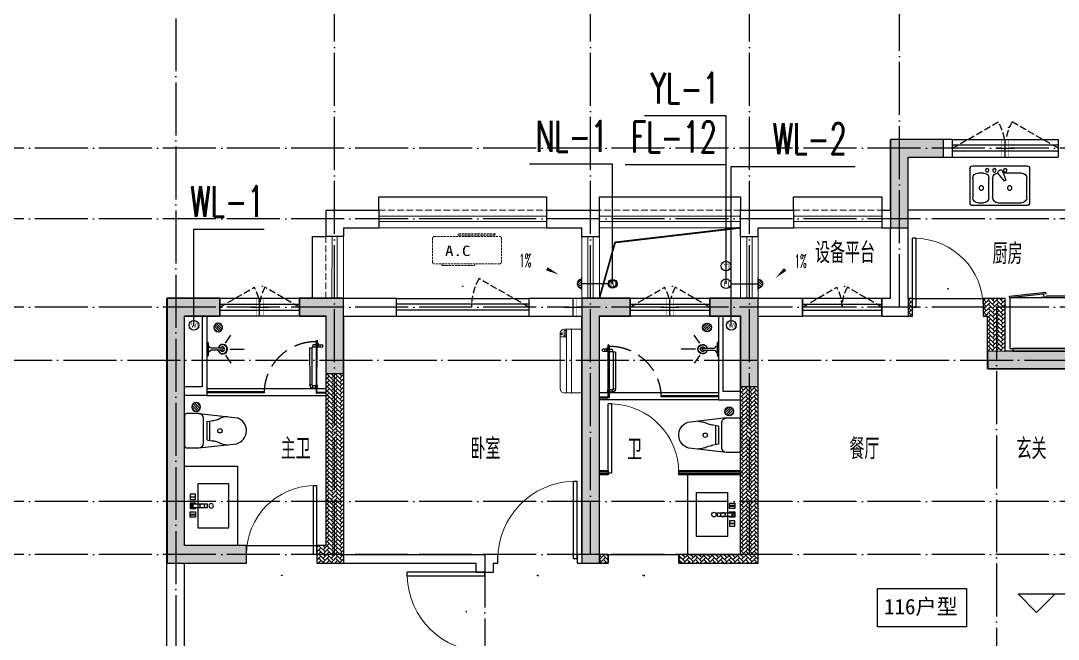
# Model space of a CAD drawing. Extents: x 27938 to 1507990, y 110129 to 923079.
# Drawn here: x 826160 to 837917, y 446371 to 453376 of the extents above; entities that cross this region are included whole.
import ezdxf

# ---------------------------------------------------------------- set-up
doc = ezdxf.new("R2010")
doc.units = 0
doc.header["$LTSCALE"] = 1000
doc.header["$MEASUREMENT"] = 0
doc.linetypes.add('DASH', pattern=[0.35, 0.25, -0.1])
doc.linetypes.add('DOTE', pattern=[2.42, 2, -0.2, 0.02, -0.2])
for name, color, linetype in [('AH-FURNITURE', 1, 'Continuous'), ('COLUMN', 9, 'Continuous'), ('CURTWALL', 4, 'Continuous'), ('DIM_ELEV', 3, 'Continuous'), ('DIM_凝结', 150, 'Continuous'), ('DIM_废水', 31, 'Continuous'), ('DIM_污水', 2, 'Continuous'), ('DIM_雨水', 4, 'Continuous'), ('DOTE', 1, 'Continuous'), ('EQUIP_污水', 7, 'Continuous'), ('IP-bath&kitchen-JOHNSON', 4, 'Continuous'), ('LVTRY', 6, 'Continuous'), ('P-bath&kitchen-JOHNSON', 4, 'Continuous'), ('PUB_HATCH', 8, 'Continuous'), ('PUB_TEXT', 4, 'Continuous'), ('VPIPE-中水', 122, 'Continuous'), ('VPIPE-凝结', 150, 'N'), ('VPIPE-废水', 31, 'Continuous'), ('VPIPE-污水', 2, 'W'), ('VPIPE-雨水', 4, 'Y'), ('WALL', 9, 'Continuous'), ('WINDOW', 4, 'Continuous'), ('WINDOW_TEXT', 7, 'Continuous'), ('保温', 6, 'Continuous'), ('建筑-排气道', 9, 'Continuous'), ('机电标识类', 1, 'Continuous'), ('看线', 251, 'Continuous')]:
    doc.layers.add(name, color=color, linetype=linetype)
for name, color, linetype, lineweight in [('平面-排水沟', 86, 'Continuous', 15), ('平面-栏杆', 135, 'Continuous', 15), ('平面-看线', 45, 'Continuous', 15), ('平面-空调室内机', 176, 'Continuous', 9), ('平面-空调预留孔', 173, 'Continuous', 15), ('空调', 76, 'Continuous', 13), ('立面-洞口示意', 152, 'Continuous', 13)]:
    doc.layers.add(name, color=color, linetype=linetype, lineweight=lineweight)
doc.styles.add('_TCH_DIM', font='SIMPLEX.shx', dxfattribs={"width": 0.7, "bigfont": 'GBCBIG.shx'})
doc.styles.add('_TCH_WINDOW', font='SIMPLEX.shx', dxfattribs={"width": 0.7, "height": 3.5, "bigfont": 'GBCBIG.shx'})
doc.styles.add('_TWT_SERIAL', font='SIMPLEX', dxfattribs={"width": 0.8, "height": 3.5, "bigfont": 'HZTXT'})
doc.styles.add('DIM_FONT', font='SIMPLEX.shx', dxfattribs={"width": 0.56})
doc.styles.get("Standard").update_dxf_attribs({"font": 'gbenor.shx', "bigfont": 'gbcbig.shx'})
doc.styles.add('黑体', font='simhei.ttf')
doc.linetypes.add('N', pattern='A,3,-0.2,["N",Standard,S=0.25,R=0,X=-0.1,Y=-0.115],-0.2', length=3.4)
doc.linetypes.add('W', pattern='A,3,-0.2,["W",Standard,S=0.25,R=0,X=-0.1,Y=-0.115],-0.2', length=3.4)
doc.linetypes.add('Y', pattern='A,3,-0.2,["Y",Standard,S=0.25,R=0,X=-0.1,Y=-0.115],-0.2', length=3.4)
pattern_1 = [(45, (0, 0), (0, 47.4157523), [100.584, -33.528]), (135, (23.708, 23.708), (3e-15, 47.4157523), [100.584, -33.528])]
pattern_2 = [(45, (407300, 77208.362), (0, 47.4157523), [100.584, -33.528]), (135, (407323.708, 77232.07), (3e-15, 47.4157523), [100.584, -33.528])]

# ---------------------------------------------------------------- blocks, each defined once
blk = doc.blocks.new('GDGDGDSDA')
at = {"layer": 'DOTE', "color": 0, "linetype": 'DOTE', "ltscale": 0.3}
for p, q in [((419335, 376108), (419335, 359558)), ((421135, 367858), (421135, 376108)), ((424035, 367858), (424035, 376108)), ((425835, 367858), (425835, 376108)), ((427535, 370658), (427535, 376108)), ((471335, 372458), (417335, 372458)), ((471335, 371658), (417335, 371658)), ((471335, 370658), (417335, 370658)), ((428635, 370658), (428635, 359558)), ((417335, 370059), (471335, 370059)), ((471335, 368458), (417335, 368458)), ((471335, 367858), (417335, 367858)), ((422835, 367858), (422835, 359558))]:
    blk.add_line(p, q, dxfattribs=at)
blk = doc.blocks.new('rrrrrrrrrrrra')
at = {"color": 0}
for p, q in [((253, 484), (-87, 484)), ((-112, 459), (-112, 324)), ((278, 324), (278, 459)), ((-112, 324), (-64, -103)), ((-59, 271), (224, 271)), ((278, 324), (228, -116)), ((-21, 232), (-34, 154)), ((191, 200), (-26, 200)), ((186, 232), (-21, 232)), ((186, 232), (199, 154))]:
    blk.add_line(p, q, dxfattribs=at)
for centre, radius, start, end in [((-87, 459), 25, 90, 180), ((253, 459), 25, 0, 90), ((-59, 324), 53.3, 180, 270), ((224, 324), 53.3, 270, 0), ((-323, 210), 294, 333.5369, 351.4828), ((488, 210), 294, 188.5172, 206.4631), ((149, -3), 224, 158.5202, 180), ((16, -3), 224, 0, 21.4798), ((84, -64), 153, 195.0773, 340.1181)]:
    blk.add_arc(centre, radius, start, end, dxfattribs=at)
blk = doc.blocks.new('A$C1E0F638F')
at = {"color": 0}
for points in [[(500, 435), (500, 85), (0, 85), (0, 435)], [(270, 30), (230, 30), (230, 195), (270, 195)], [(120, 0), (180, 0), (180, 60), (120, 60)], [(147, 55), (153, 55), (153, 5), (147, 5)], [(230, 30), (270, 30), (270, 10), (230, 10)], [(380, 0), (320, 0), (320, 60), (380, 60)], [(353, 55), (347, 55), (347, 5), (353, 5)]]:
    blk.add_lwpolyline(points, close=True, dxfattribs=at)
blk.add_lwpolyline([(270, 60), (280, 60), (280, 0), (220, 0), (220, 60), (230, 60)], dxfattribs=at)
blk.add_circle((250, 236), 26, dxfattribs=at)
blk = doc.blocks.new('$lvtry$00000171')
at = {"color": 0}
for p, q in [((-74, 11), (-11, 74)), ((-70, -27), (27, 70)), ((-53, -53), (53, 53)), ((-27, -70), (70, 27)), ((11, -74), (74, -11))]:
    blk.add_line(p, q, dxfattribs=at)
blk.add_circle((0, 0), 75, dxfattribs=at)
blk.add_point((0, 0), dxfattribs=at)
blk = doc.blocks.new('135')
blk.add_hatch(color=0).paths.add_polyline_path([(5, 2), (4, -1), (-5, 2), (-4, 5)])
at = {"color": 0}
for p, q in [((-6, 19), (-3, 19)), ((-3, 19), (-6, 19)), ((-6, 3), (5, -2)), ((-6, 3), (-5, 3)), ((-5, 11), (-5, 31)), ((5, 11), (-5, 11)), ((5, 10), (-5, 10)), ((-5, 3), (-4, 6)), ((-4, 6), (5, 2)), ((0, 0), (0, 39)), ((6, 19), (3, 19)), ((3, 19), (6, 19)), ((4, -1), (5, 2)), ((5, 11), (5, 32)), ((4, -1), (6, -2))]:
    blk.add_line(p, q, dxfattribs=at)
for centre, radius, start, end in [((6, 16), 13.5, 151.0147, 204.8403), ((13, 4), 20.5, 163.0924, 182.0012), ((-6, 4), 1, 184.2275, 248.4661), ((-5, 22), 0.5, 335.7643, 151.0147), ((4, 18), 9.42, 155.7643, 171.9773), ((9, 15), 14.6, 166.278, 198.0953), ((14, 4), 19.5, 163.7443, 182.5269), ((-5, 3), 0.5, 181.9385, 247.2597), ((5, 22), 0.5, 29.8425, 204.574), ((-6, 17), 11.7, 10.475, 24.574), ((-6, 15), 12.4, 338.6449, 16.0476), ((29, 7), 24, 172.9439, 199.2318), ((-6, 16), 13.4, 334.9111, 29.8425), ((26, 6), 20.6, 169.1454, 199.9526), ((6, -1), 1.17, 247.4597, 19.9526), ((6, -1), 0.5, 247.4597, 19.2318)]:
    blk.add_arc(centre, radius, start, end, dxfattribs=at)
blk.add_open_spline([(-5, 31), (-4, 31), (-2, 33), (1, 29), (3, 31), (5, 32)], degree=3, knots=[0, 0, 0, 0, 3.066329, 6.218313, 11.124135, 11.124135, 11.124135, 11.124135], dxfattribs=at)
blk = doc.blocks.new('SDFAWERAWER')
at = {"layer": 'LVTRY', "color": 0}
for p, q in [((593941, -1242210), (593784, -1242595)), ((593965, -1242220), (593807, -1242604)), ((593941, -1242210), (593965, -1242220)), ((593988, -1242191), (593978, -1242214)), ((594007, -1242226), (593978, -1242214)), ((594017, -1242203), (593988, -1242191)), ((594016, -1242220), (594027, -1242193)), ((594016, -1242220), (594022, -1242223)), ((594026, -1242204), (594018, -1242222)), ((594018, -1242222), (594021, -1242220)), ((594025, -1242211), (594021, -1242220)), ((594023, -1242221), (594022, -1242223)), ((594022, -1242223), (594024, -1242222)), ((594023, -1242211), (594030, -1242194)), ((594024, -1242221), (594024, -1242222)), ((594025, -1242211), (594031, -1242197)), ((594027, -1242193), (594033, -1242195)), ((594028, -1242234), (594078, -1242255)), ((594030, -1242194), (594031, -1242197)), ((594032, -1242197), (594033, -1242195)), ((594033, -1242195), (594034, -1242197)), ((594034, -1242198), (594034, -1242197)), ((594047, -1242201), (594036, -1242229)), ((594036, -1242229), (594039, -1242230)), ((594037, -1242211), (594088, -1242232)), ((594039, -1242230), (594045, -1242214)), ((594039, -1242230), (594042, -1242228)), ((594042, -1242228), (594051, -1242205)), ((594050, -1242202), (594043, -1242218)), ((594047, -1242201), (594050, -1242202)), ((594050, -1242202), (594051, -1242205)), ((594057, -1242246), (594067, -1242223)), ((593784, -1242595), (593807, -1242604)), ((593803, -1242641), (593813, -1242618)), ((593803, -1242641), (593833, -1242653)), ((593813, -1242618), (593842, -1242630)), ((593842, -1242630), (593833, -1242653)), ((593834, -1242656), (593833, -1242653)), ((593845, -1242629), (593834, -1242656)), ((593836, -1242657), (593834, -1242656)), ((593848, -1242630), (593836, -1242657)), ((593845, -1242629), (593842, -1242630)), ((593848, -1242630), (593845, -1242629)), ((593847, -1242662), (593858, -1242634)), ((593847, -1242662), (593850, -1242663)), ((593850, -1242663), (593861, -1242635)), ((593852, -1242662), (593862, -1242637)), ((593858, -1242634), (593861, -1242635)), ((593861, -1242635), (593862, -1242637))]:
    blk.add_line(p, q, dxfattribs=at)
blk.add_lwpolyline([(593823, -1242717), (594046, -1242174), (594037, -1242170), (593814, -1242713)], close=True, dxfattribs=at)
blk.add_arc((594075, -1242240), 15.3, 281.7932, 33.7019, dxfattribs=at)
for centre, major_axis, start_param, end_param in [((593974, -1242224), (3.93, 9.6), 0, 1.570796), ((593817, -1242608), (13.5, 33.1), 1.570796, 3.141593), ((593817, -1242608), (3.93, 9.6), 1.570796, 3.141593)]:
    blk.add_ellipse(centre, major_axis=major_axis, ratio=1, start_param=start_param, end_param=end_param, dxfattribs=at)
at = {"layer": 'P-bath&kitchen-JOHNSON', "color": 0, "linetype": 'DASH'}
blk.add_arc((593810, -1242714), 586, 67.5369, 157.1325, dxfattribs=at)
at = {"layer": 'LVTRY', "color": 8, "xscale": -1, "rotation": 157.7329157530927}
blk.add_blockref('135', (594045, -1242162), dxfattribs=at)
blk = doc.blocks.new('A$C5DCB2F21')
at = {"layer": 'IP-bath&kitchen-JOHNSON', "color": 0}
for p, q in [((-68, -213), (-158, -275)), ((68, -213), (158, -275)), ((0, -261), (0, -425))]:
    blk.add_line(p, q, dxfattribs=at)
for centre, major_axis, ratio, start_param, end_param in [((0, -179), (-51, 0), 0.990052, -1.36297, 4.504563), ((0, -178), (-26.8, 0), 0.994812, -1.167677, 4.309269)]:
    blk.add_ellipse(centre, major_axis=major_axis, ratio=ratio, start_param=start_param, end_param=end_param, dxfattribs=at)
at = {"layer": 'LVTRY', "color": 0}
for p, q in [((74, 0), (-74, 0)), ((-10, -174), (-10, -49)), ((11, -174), (11, -49))]:
    blk.add_line(p, q, dxfattribs=at)
blk.add_lwpolyline([(74, 0), (74, -16), (-74, -16), (-74, 0)], dxfattribs=at)
for points in [[(-26, -31, -0.364142), (-38, -16, -0.020495)], [(-10, -49, 0.214893), (-26, -31, 7.649644)], [(11, -49, -0.21439), (26, -31, -7.649644)], [(26, -31, 0.364142), (38, -16, 0.020495)]]:
    blk.add_lwpolyline(points, format="xyb", dxfattribs=at)
blk.add_arc((0, -174), 10.5, 180, 0, dxfattribs=at)
for centre, major_axis, ratio, start_param, end_param in [((0, -181), (53.6, 0), 0.987577, 1.76809, 7.656688), ((-12, -165), (0, 1.43), 0.85, -1.570796, 4.712389), ((-12, -189), (0, 1.43), 0.85, 4.712389, 10.995574), ((12, -165), (0, 1.43), 0.85, 4.712389, 10.995574), ((12, -189), (0, 1.43), 0.85, 4.712389, 10.995574)]:
    blk.add_ellipse(centre, major_axis=major_axis, ratio=ratio, start_param=start_param, end_param=end_param, dxfattribs=at)
blk = doc.blocks.new('$TCHSYS$DOOR2D')
for p, q in [((0.45, 0.975), (0.5, 0.975)), ((0.45, 0), (0.45, 0.975)), ((0.5, 0), (0.5, 0.975)), ((0.5, 0), (0.45, 0))]:
    blk.add_line(p, q)
at = {"lineweight": 13}
blk.add_arc((0.475, 0), 0.975, 91.4693, 180, dxfattribs=at)
blk = doc.blocks.new('DSGDFGF')
at = {"layer": 'CURTWALL', "color": 0}
for p, q in [((676992, 342105), (676292, 342105)), ((676292, 342105), (676292, 342055)), ((676292, 342089), (676992, 342089)), ((676292, 342072), (676992, 342072)), ((676292, 342055), (676992, 342055)), ((676992, 342055), (676992, 342105)), ((677892, 342105), (677792, 342105)), ((677792, 342105), (677792, 342055)), ((677792, 342089), (677892, 342089)), ((677792, 342072), (677892, 342072)), ((677792, 342055), (677892, 342055)), ((677892, 342055), (677892, 342105))]:
    blk.add_line(p, q, dxfattribs=at)
at = {"layer": 'IP-bath&kitchen-JOHNSON', "color": 0}
for p, q in [((676542, 342985), (677892, 342985)), ((676542, 342950), (677192, 342950)), ((676542, 342940), (677192, 342940)), ((676542, 342905), (677892, 342905)), ((677192, 342940), (677192, 342950)), ((677892, 342940), (677792, 342940)), ((677792, 342930), (677792, 342940)), ((677892, 342930), (677792, 342930))]:
    blk.add_line(p, q, dxfattribs=at)
for points in [[(676542, 343855), (676542, 342905), (676292, 342905)], [(676492, 343855), (676492, 343005), (676292, 343005)]]:
    blk.add_lwpolyline(points, dxfattribs=at)
at = {"layer": 'LVTRY', "color": 0}
blk.add_lwpolyline([(676892, 341155), (676292, 341155), (676292, 342055), (676892, 342055)], close=True, dxfattribs=at)
at = {"layer": 'CURTWALL', "color": 0, "xscale": 800, "yscale": 800, "zscale": 50, "rotation": 5.54452612062199e-09}
blk.add_blockref('$TCHSYS$DOOR2D', (677392, 342080), dxfattribs=at)
at = {"layer": 'IP-bath&kitchen-JOHNSON', "color": 8}
for name, p, rotation in [('A$C5DCB2F21', (676542, 343480), 90.00848852444699), ('SDFAWERAWER', (-342526, 1268091), 22.25976934310714)]:
    blk.add_blockref(name, p, dxfattribs=dict(at, rotation=rotation))
at = {"layer": 'LVTRY', "color": 8, "xscale": -0.6666666667107826, "yscale": 0.6666666667107826}
for p in [(676672, 343725), (676422, 342775)]:
    blk.add_blockref('$lvtry$00000171', p, dxfattribs=at)
at = {"layer": 'LVTRY', "color": 8, "extrusion": (0, 0, -1), "xscale": -1, "zscale": -1, "rotation": 270}
blk.add_blockref('rrrrrrrrrrrra', (-676776, 342423), dxfattribs=at)
at = {"layer": 'LVTRY', "color": 8, "xscale": -1, "rotation": 270}
blk.add_blockref('A$C1E0F638F', (676357, 341356), dxfattribs=at)
blk = doc.blocks.new('GDGDRGDGRD')
at = {"layer": 'IP-bath&kitchen-JOHNSON', "color": 0}
for p, q in [((490533, 524228), (491883, 524228)), ((490533, 524193), (491183, 524193)), ((490533, 524183), (491183, 524183)), ((490533, 524148), (491883, 524148)), ((491183, 524183), (491183, 524193)), ((491883, 524183), (491783, 524183)), ((491783, 524173), (491783, 524183)), ((491883, 524173), (491783, 524173))]:
    blk.add_line(p, q, dxfattribs=at)
for points in [[(490533, 525048), (490533, 524148), (490283, 524148)], [(490483, 525048), (490483, 524248), (490283, 524248)]]:
    blk.add_lwpolyline(points, dxfattribs=at)
at = {"layer": 'LVTRY', "color": 0}
blk.add_lwpolyline([(490883, 522448), (490283, 522448), (490283, 523348), (490883, 523348)], close=True, dxfattribs=at)
at = {"layer": 'IP-bath&kitchen-JOHNSON', "color": 8}
for name, p, rotation in [('A$C5DCB2F21', (490533, 524673), 90.008488524447), ('SDFAWERAWER', (-528536, 1449334), 22.25976934310711)]:
    blk.add_blockref(name, p, dxfattribs=dict(at, rotation=rotation))
at = {"layer": 'LVTRY', "color": 8, "xscale": -0.6666666667107826, "yscale": 0.6666666667107826}
for p in [(490663, 524918), (490413, 524018)]:
    blk.add_blockref('$lvtry$00000171', p, dxfattribs=at)
at = {"layer": 'LVTRY', "color": 8, "extrusion": (0, 0, -1), "xscale": -1, "zscale": -1, "rotation": 270}
blk.add_blockref('rrrrrrrrrrrra', (-490766, 523666), dxfattribs=at)
at = {"layer": 'LVTRY', "color": 8, "xscale": -1, "rotation": 270}
blk.add_blockref('A$C1E0F638F', (490347, 522649), dxfattribs=at)
blk = doc.blocks.new('rtyg7uyhg')
at = {"layer": 'LVTRY', "color": 0}
for p, q in [((193590, 45458), (193590, 45069)), ((194235, 45489), (193621, 45489)), ((193682, 45407), (193888, 45407)), ((193896, 45430), (193858, 45326)), ((193875, 45316), (193946, 45401)), ((193926, 45440), (193940, 45432)), ((194112, 45407), (194173, 45407)), ((194265, 45069), (194265, 45458)), ((193621, 45131), (193621, 45346)), ((193858, 45326), (193875, 45316)), ((194010, 45346), (194010, 45131)), ((194051, 45131), (194051, 45346)), ((194235, 45346), (194235, 45131)), ((193621, 45039), (194235, 45039)), ((193948, 45069), (193682, 45069)), ((194173, 45069), (194112, 45069))]:
    blk.add_line(p, q, dxfattribs=at)
for centre, radius in [((193866, 45438), 20.5), ((193989, 45438), 20.5), ((194071, 45438), 20.5), ((193815, 45238), 25.6), ((194137, 45238), 25.6)]:
    blk.add_circle(centre, radius, dxfattribs=at)
for centre, radius, start, end in [((193621, 45458), 30.7, 90, 180), ((193682, 45346), 61.4, 90, 180), ((193916, 45423), 20.5, 60, 159.4623), ((193930, 45414), 20.5, 320.5377, 60), ((193948, 45346), 61.4, 360, 90), ((194112, 45346), 61.4, 90, 180), ((194173, 45346), 61.4, 360, 90), ((194235, 45458), 30.7, 360, 90), ((193621, 45069), 30.7, 180, 270), ((193682, 45131), 61.4, 180, 270), ((193948, 45131), 61.4, 270, 360), ((194112, 45131), 61.4, 180, 270), ((194173, 45131), 61.4, 270, 360), ((194235, 45069), 30.7, 270, 360)]:
    blk.add_arc(centre, radius, start, end, dxfattribs=at)
at = {"layer": 'LVTRY', "color": 0, "style": 'DIM_FONT', "width": 0.8, "flags": 9}
for tag in ['YSIZE', 'XSIZE']:
    blk.add_attdef(tag, (193928, 45488), '', height=0.5, rotation=90, dxfattribs=at)
blk = doc.blocks.new('A$C60D053AF')
at = {"layer": 'AH-FURNITURE', "color": 0}
for p, q in [((233, -90), (128, -90)), ((233, -110), (128, -110)), ((193, -71), (328, -71)), ((193, -91), (328, -91)), ((342, -97), (370, -143)), ((356, -83), (384, -129)), ((245, -129), (245, -122)), ((265, -129), (265, -122)), ((255, -281), (255, -251)), ((255, -281), (393, -281)), ((393, -281), (393, -251))]:
    blk.add_line(p, q, dxfattribs=at)
for points in [[(170, -68, 1), (170, -94), (193, -94), (193, -68)], [(234, -251), (414, -251, 0.414214), (424, -241), (424, -111, 0.414214), (414, -101), (234, -101, 0.414214), (224, -111), (224, -241, 0.414214)], [(268, -122), (268, -107, 0.414214), (248, -87), (233, -87), (233, -113), (242, -113), (242, -122)], [(242, -152, 1), (268, -152), (268, -129), (242, -129)], [(384, -161, 1), (402, -143), (386, -127), (368, -145)]]:
    blk.add_lwpolyline(points, format="xyb", close=True, dxfattribs=at)
for centre, radius in [((100, -100), 30), ((255, -152), 15), ((255, -152), 10), ((393, -152), 15), ((393, -152), 10)]:
    blk.add_circle(centre, radius, dxfattribs=at)
for radius in [40, 20]:
    blk.add_arc((328, -111), radius, 45, 90, dxfattribs=at)
blk = doc.blocks.new('A-Kitchen-7')
at = {"layer": 'LVTRY', "color": 0}
for p, q in [((-519, 780), (-7, 834)), ((-515, 756), (-519, 780)), ((-4, 811), (-515, 756)), ((515, 756), (-515, 756)), ((-515, 756), (-515, 40)), ((-486, 761), (-485, 756)), ((-29, 767), (-112, 756)), ((-29, 767), (-35, 806)), ((-7, 834), (-4, 811)), ((515, 780), (0, 780)), ((0, 756), (0, 780)), ((515, 756), (515, 780)), ((515, 40), (515, 756)), ((-515, 40), (515, 40))]:
    blk.add_line(p, q, dxfattribs=at)
blk.add_lwpolyline([(-469, 40), (-469, 0), (469, 0), (469, 40)], close=True, dxfattribs=at)
blk = doc.blocks.new('*U41')
h = blk.add_hatch(color=0)
h.set_gradient(color1=(0, 0, 255), rotation=180, tint=1)
h.paths.add_polyline_path([(0, 0), (-6.35, -6.35), (-6.35, -2.159), (-15, -2.159), (-15, 2.159), (-6.35, 2.159), (-6.35, 6.35)])
at = {"color": 0, "linetype": 'Continuous'}
blk.add_lwpolyline([(0, 0), (-6.35, -6.35), (-6.35, -2.159), (-15, -2.159), (-15, 2.159), (-6.35, 2.159), (-6.35, 6.35)], close=True, dxfattribs=at)
blk = doc.blocks.new('sgrsefv')
at = {"layer": 'PUB_HATCH'}
blk.add_hatch(color=0, dxfattribs=at).paths.add_polyline_path([(1112933, 840916), (1112933, 840646), (1113073, 840646), (1113073, 840661), (1112968, 840661), (1112948, 840681), (1112948, 840881), (1112968, 840901), (1113288, 840901), (1113308, 840881), (1113308, 840681), (1113288, 840661), (1113183, 840661), (1113183, 840646), (1113323, 840646), (1113323, 840916)])
at = {"layer": 'LVTRY', "color": 0}
for p, q in [((1113073, 840661), (1113073, 840646)), ((1113183, 840661), (1113183, 840646))]:
    blk.add_line(p, q, dxfattribs=at)
for points in [[(1112918, 840931), (1113338, 840931), (1113338, 840631), (1112918, 840631)], [(1112933, 840916), (1113323, 840916), (1113323, 840646), (1112933, 840646)], [(1113288, 840661), (1112968, 840661), (1112948, 840681), (1112948, 840881), (1112968, 840901), (1113288, 840901), (1113308, 840881), (1113308, 840681), (1113288, 840661)]]:
    blk.add_lwpolyline(points, close=True, dxfattribs=at)
at = {"layer": '立面-洞口示意', "color": 0}
blk.add_lwpolyline([(1112918, 840931), (1113182, 840837), (1113338, 840631)], dxfattribs=at)
at = {"layer": '建筑-排气道', "color": 8, "xscale": -5, "yscale": 5, "zscale": 5, "rotation": 270}
blk.add_blockref('*U41', (1113118, 840599), dxfattribs=at)
blk = doc.blocks.new('FRSDFDGDGDRGDR')
at = {"layer": '平面-空调预留孔', "color": 0}
for p, q in [((699612, 775044), (699612, 775441)), ((699619, 775448), (699746, 775448)), ((699746, 775448), (699746, 775355)), ((699720, 775342), (699720, 775143)), ((699727, 775349), (699740, 775349)), ((699746, 775037), (699619, 775037)), ((699727, 775136), (699740, 775136)), ((699746, 775130), (699746, 775037))]:
    blk.add_line(p, q, dxfattribs=at)
blk.add_lwpolyline([(699766, 775167), (699793, 775154), (699793, 775057), (699766, 775044), (699766, 775018), (699619, 775018, -0.414214), (699593, 775044), (699593, 775441, -0.414214), (699619, 775468), (699766, 775468), (699766, 775441), (699793, 775428), (699793, 775332), (699766, 775318)], format="xyb", close=True, dxfattribs=at)
for centre, radius in [((699740, 775243), 15.8), ((699740, 775332), 10.6), ((699740, 775154), 10.6)]:
    blk.add_circle(centre, radius, dxfattribs=at)
for centre, start, end in [((699619, 775441), 90, 180), ((699727, 775342), 90, 180), ((699740, 775355), 270, 360), ((699727, 775143), 180, 270), ((699619, 775044), 180, 270), ((699740, 775130), 0, 90)]:
    blk.add_arc(centre, 6.6, start, end, dxfattribs=at)
blk = doc.blocks.new('GDGDRGDRGRD')
at = {"layer": 'LVTRY', "color": 0}
for p, q in [((430081, 371515), (429865, 371758)), ((430335, 371758), (429865, 371758)), ((429865, 371758), (429865, 370858)), ((430235, 370858), (430235, 371758)), ((429915, 370948), (429915, 371668)), ((429925, 371678), (430325, 371678)), ((430290, 371638), (430005, 371638)), ((430045, 371658), (430045, 371568)), ((430050, 371658), (430045, 371658)), ((430050, 371568), (430050, 371658)), ((430235, 371668), (430235, 370948)), ((429975, 371526), (430102, 371526)), ((429975, 371521), (429975, 371526)), ((430102, 371521), (429975, 371521)), ((429995, 371628), (429995, 371418)), ((430000, 371628), (430000, 371418)), ((430290, 371633), (430005, 371633)), ((430045, 371568), (430050, 371568)), ((430220, 371526), (430092, 371526)), ((430092, 371526), (430092, 371521)), ((430092, 371521), (430220, 371521)), ((430102, 371526), (430102, 371521)), ((430195, 371418), (430195, 371628)), ((430200, 371418), (430200, 371628)), ((430220, 371521), (430220, 371526)), ((430005, 371413), (430290, 371413)), ((430005, 371408), (430290, 371408)), ((430045, 371388), (430045, 371478)), ((430045, 371478), (430050, 371478)), ((430050, 371478), (430050, 371388)), ((430335, 371515), (430081, 371515)), ((430081, 371515), (430081, 371100)), ((430235, 371100), (430235, 371515)), ((429935, 371358), (429974, 371358)), ((429955, 371339), (429955, 371378)), ((430050, 371388), (430045, 371388)), ((429935, 371258), (429974, 371258)), ((429955, 371239), (429955, 371278)), ((429995, 370988), (429995, 371198)), ((430000, 370988), (430000, 371198)), ((430005, 371208), (430290, 371208)), ((430005, 371203), (430290, 371203)), ((430045, 371228), (430045, 371138)), ((430050, 371228), (430045, 371228)), ((430050, 371138), (430050, 371228)), ((430195, 371198), (430195, 370988)), ((430200, 371198), (430200, 370988)), ((429865, 370858), (430081, 371100)), ((430102, 371096), (429975, 371096)), ((429975, 371096), (429975, 371091)), ((429975, 371091), (430102, 371091)), ((430045, 371138), (430050, 371138)), ((430081, 371100), (430335, 371100)), ((430092, 371091), (430092, 371096)), ((430092, 371096), (430220, 371096)), ((430220, 371091), (430092, 371091)), ((430102, 371091), (430102, 371096)), ((430220, 371096), (430220, 371091)), ((430325, 370938), (429925, 370938)), ((430290, 370983), (430005, 370983)), ((430290, 370978), (430005, 370978)), ((430045, 370958), (430045, 371048)), ((430045, 371048), (430050, 371048)), ((430050, 370958), (430045, 370958)), ((430050, 371048), (430050, 370958)), ((429865, 370858), (430335, 370858))]:
    blk.add_line(p, q, dxfattribs=at)
blk.add_lwpolyline([(429609, 370758), (429735, 370758), (429735, 371758), (427635, 371758)], dxfattribs=at)
for centre, radius in [((430147, 371523), 29.7), ((430147, 371523), 11.7), ((429955, 371358), 17), ((429955, 371258), 17), ((430147, 371093), 29.7), ((430147, 371093), 11.7)]:
    blk.add_circle(centre, radius, dxfattribs=at)
for centre, radius, start, end in [((429925, 371668), 10, 90, 180), ((430005, 371628), 10, 90, 180), ((430190, 371628), 10, 0, 90), ((430225, 371668), 10, 0, 90), ((430005, 371628), 5, 90, 180), ((430047, 371523), 56.7, 2.2742, 87.7258), ((430047, 371523), 52.2, 2.4704, 87.5296), ((430047, 371523), 56.7, 272.2742, 357.7258), ((430047, 371523), 52.2, 272.4704, 357.5296), ((430147, 371523), 56.7, 92.2742, 177.7258), ((430147, 371523), 56.7, 182.2742, 267.7258), ((430147, 371523), 52.2, 92.4704, 177.5296), ((430147, 371523), 52.2, 182.4704, 267.5296), ((430190, 371628), 5, 0, 90), ((430005, 371418), 10, 180, 270), ((430005, 371418), 5, 180, 270), ((430190, 371418), 5, 270, 0), ((430190, 371418), 10, 270, 0), ((430005, 371198), 10, 90, 180), ((430005, 371198), 5, 90, 180), ((430190, 371198), 10, 0, 90), ((430190, 371198), 5, 0, 90), ((430047, 371093), 56.7, 2.2742, 87.7258), ((430047, 371093), 52.2, 2.4704, 87.5296), ((430047, 371093), 56.7, 272.2742, 357.7258), ((430047, 371093), 52.2, 272.4704, 357.5296), ((430147, 371093), 56.7, 92.2742, 177.7258), ((430147, 371093), 56.7, 182.2742, 267.7258), ((430147, 371093), 52.2, 92.4704, 177.5296), ((430147, 371093), 52.2, 182.4704, 267.5296), ((429925, 370948), 10, 180, 270), ((430005, 370988), 10, 180, 270), ((430005, 370988), 5, 180, 270), ((430190, 370988), 5, 270, 0), ((430190, 370988), 10, 270, 0), ((430225, 370948), 10, 270, 0)]:
    blk.add_arc(centre, radius, start, end, dxfattribs=at)
at = {"color": 8, "xscale": -1, "rotation": 270}
blk.add_blockref('FRSDFDGDGDRGDR', (-345583, -327434), dxfattribs=at)
at = {"color": 8, "xscale": -1}
blk.add_blockref('rtyg7uyhg', (622600, 326770), dxfattribs=at)
at = {"color": 8}
for name, p, rotation in [('A$C60D053AF', (430135, 372358), 270), ('sgrsefv', (1543253, 1211090), 180)]:
    blk.add_blockref(name, p, dxfattribs=dict(at, rotation=rotation))
at = {"layer": 'LVTRY', "color": 8, "extrusion": (0, 0, -1), "xscale": -0.7999999999883585, "yscale": 0.7999999999883585, "zscale": -0.7999999999883585}
blk.add_blockref('A-Kitchen-7', (-429197, 370159), dxfattribs=at)
blk = doc.blocks.new('GFDGFSDFGD')
at = {"layer": 'PUB_HATCH'}
for points in [[(429316, 374824), (428717, 374824), (428717, 373824), (428917, 373824), (428917, 374624), (429316, 374624)], [(421117, 373024), (420517, 373024), (420517, 370024), (421417, 370024), (421417, 370224), (420717, 370224), (420717, 372824), (421117, 372824)], [(422017, 373024), (422017, 372824), (422317, 372824), (422317, 372174), (422517, 372174), (422517, 373024)], [(425767, 373024), (425217, 373024), (425217, 370024), (425417, 370024), (425417, 372824), (425767, 372824)], [(426667, 373024), (426667, 372824), (427017, 372824), (427017, 372024), (427217, 372024), (427217, 373024)], [(429816, 372423), (429817, 372224), (431817, 372224), (431817, 372724), (431617, 372724), (431617, 372424), (430017, 372424)]]:
    blk.add_hatch(color=0, dxfattribs=at).paths.add_polyline_path(points)
at = {"layer": 'COLUMN', "color": 0}
for p, q in [((429316, 374824), (428717, 374824)), ((428717, 374824), (428717, 373824)), ((429316, 374624), (429316, 374824)), ((428917, 373824), (428917, 374624)), ((428917, 374624), (429316, 374624)), ((428717, 373824), (428917, 373824)), ((421117, 373024), (420517, 373024)), ((420517, 373024), (420517, 370024)), ((421117, 372824), (421117, 373024)), ((422017, 373024), (422017, 372824)), ((422517, 373024), (422017, 373024)), ((422517, 372174), (422517, 373024)), ((425767, 373024), (425217, 373024)), ((425217, 373024), (425217, 370024)), ((425767, 372824), (425767, 373024)), ((426667, 373024), (426667, 372824)), ((427217, 373024), (426667, 373024)), ((427217, 372024), (427217, 373024)), ((420717, 370224), (420717, 372824)), ((420717, 372824), (421117, 372824)), ((422017, 372824), (422317, 372824)), ((422317, 372824), (422317, 372174)), ((425417, 370024), (425417, 372824)), ((425417, 372824), (425767, 372824)), ((426667, 372824), (427017, 372824)), ((427017, 372824), (427017, 372024)), ((430017, 372424), (429816, 372423)), ((429816, 372423), (429817, 372224)), ((431617, 372424), (430017, 372424)), ((422317, 372174), (422517, 372174)), ((429817, 372224), (431817, 372224)), ((427017, 372024), (427217, 372024)), ((421417, 370224), (420717, 370224)), ((421417, 370024), (421417, 370224)), ((420517, 370024), (421417, 370024)), ((425217, 370024), (425417, 370024))]:
    blk.add_line(p, q, dxfattribs=at)
blk = doc.blocks.new('GDFGDGRD')
at = {"layer": '保温', "linetype": 'ByBlock', "ltscale": 10}
h = blk.add_hatch(dxfattribs=at)
h.set_pattern_fill('AR-HBONE', color=251, scale=55)
h.set_pattern_definition(pattern_1)
h.paths.add_polyline_path([(428967, 372824), (428967, 373024), (428917, 373024), (428917, 372824)])
h = blk.add_hatch(dxfattribs=at)
h.set_pattern_fill('AR-HBONE', color=251, scale=55)
h.set_pattern_definition(pattern_1)
h.paths.add_polyline_path([(429817, 372824), (429817, 373024), (429767, 373024), (429767, 372824)])
h = blk.add_hatch(dxfattribs=at)
h.set_pattern_fill('AR-HBONE', color=251, scale=55)
h.set_pattern_definition(pattern_1)
h.paths.add_polyline_path([(430018, 372424), (430017, 373024), (429817, 373024), (429818, 372424)])
h = blk.add_hatch(dxfattribs=at)
h.set_pattern_fill('AR-HBONE', color=251, scale=55)
h.set_pattern_definition(pattern_1)
h.paths.add_polyline_path([(427217, 370024), (427217, 372024), (427017, 372024), (427017, 370024)])
h = blk.add_hatch(dxfattribs=at)
h.set_pattern_fill('AR-HBONE', color=251, scale=55)
h.set_pattern_definition(pattern_1)
h.paths.add_polyline_path([(425517, 370024), (425517, 370124), (425417, 370124), (425417, 370024)])
h = blk.add_hatch(dxfattribs=at)
h.set_pattern_fill('AR-HBONE', color=251, scale=55)
h.set_pattern_definition(pattern_1)
h.paths.add_polyline_path([(427017, 370024), (427017, 370124), (426317, 370124), (426317, 370024)])
at = {"layer": '保温', "color": 251, "linetype": 'ByBlock', "ltscale": 10}
blk.add_line((428917, 373024), (428917, 372824), dxfattribs=at)
blk = doc.blocks.new('A$C001338C2')
for p, q in [((845, 304), (55, 304)), ((109, 215), (109, 304)), ((0, 249), (0, 22)), ((900, 22), (900, 249)), ((22, 0), (878, 0))]:
    blk.add_line(p, q)
at = {"lineweight": 5}
for p, q in [((900, 215), (0, 215)), ((900, 143), (0, 143))]:
    blk.add_line(p, q, dxfattribs=at)
for points in [[(89, 226), (22, 226, -0.414214), (17, 232), (17, 243, -0.414214), (22, 249), (89, 249, -0.414214), (95, 243), (95, 232, -0.414214)], [(73, 275), (57, 275, -0.414214), (51, 281), (51, 283, -0.414214), (57, 289), (73, 289, -0.414214), (79, 283), (79, 281, -0.414214)]]:
    blk.add_lwpolyline(points, format="xyb", close=True)
for centre, radius, start, end in [((55, 249), 55, 90, 180), ((845, 249), 55, 360, 90), ((22, 22), 22, 180, 270), ((878, 22), 22, 270, 360)]:
    blk.add_arc(centre, radius, start, end)
blk = doc.blocks.new('dongkong')
blk.add_wipeout([(-603756, 210771), (-603756, 210571), (-603836, 210571), (-603836, 210771)])
at = {"layer": '机电标识类', "color": 250, "linetype": 'DASH', "ltscale": 400}
for p, q in [((-603796, 210771), (-603796, 210571)), ((-603896, 210671), (-603696, 210671))]:
    blk.add_line(p, q, dxfattribs=at)
at = {"layer": '空调', "color": 6, "linetype": 'DASH', "const_width": 2}
blk.add_lwpolyline([(-603756, 210771), (-603756, 210571), (-603836, 210571), (-603836, 210771)], close=True, dxfattribs=at)
blk = doc.blocks.new('gsergvr')
at = {"layer": '平面-空调预留孔', "linetype": 'DASH', "ltscale": 0.1}
for p, q in [((34075, 17176), (34075, 17166)), ((34448, 17166), (34448, 17176)), ((34085, 17156), (34438, 17156))]:
    blk.add_line(p, q, dxfattribs=at)
blk.add_lwpolyline([(34729, 17176), (33989, 17176, -0.414214), (33969, 17196), (33969, 17466, -0.414214), (33989, 17486), (34729, 17486, -0.414214), (34749, 17466), (34749, 17196, -0.414214)], format="xyb", close=True, dxfattribs=at)
blk.add_lwpolyline([(34679, 17515), (34260, 17515), (34260, 17500), (34679, 17500)], close=True, dxfattribs=at)
for centre, start, end in [((34085, 17166), 180, 270), ((34438, 17166), 270, 0)]:
    blk.add_arc(centre, 10, start, end, dxfattribs=at)
at = {"layer": '平面-空调预留孔', "color": 251, "linetype": 'DASH', "ltscale": 0.1, "true_color": 0x636466, "style": '黑体', "width": 1.2}
blk.add_text('A.C', height=117, dxfattribs=at).set_placement((34111, 17265))
blk = doc.blocks.new('rtyryrtyeeretee')
at = {"layer": '平面-空调预留孔'}
blk.add_blockref('gsergvr', (635673, 326706), dxfattribs=at)
blk = doc.blocks.new('A$C7A951E79')
at = {"layer": 'LVTRY'}
for p, q in [((-7, 49), (-49, 7)), ((0, 28), (-47, -18)), ((0, 0), (-35, -35)), ((0, -71), (0, 71)), ((0, -28), (-18, -47))]:
    blk.add_line(p, q, dxfattribs=at)
blk.add_arc((0, 0), 49.9, 89.9757, 269.9757, dxfattribs=at)
blk.add_point((0, 0), dxfattribs=at)
blk = doc.blocks.new('A$C42425DA4')
blk.add_blockref('A$C7A951E79', (0, 0))
at = {"xscale": -1}
blk.add_blockref('A$C7A951E79', (2000, 0), dxfattribs=at)
blk = doc.blocks.new('$WINLIB2D$00000001')
at = {"color": 0}
for points in [[(-0.5, 0.5), (-0.5, -0.5)], [(-0.5, 0.5), (0.5, 0.5)], [(0.5, -0.5), (0.5, 0.5)], [(0.5, 0.1667), (-0.5, 0.1667)], [(0.5, -0.1667), (-0.5, -0.1667)], [(-0.5, -0.5), (0.5, -0.5)]]:
    blk.add_lwpolyline(points, dxfattribs=at)
blk = doc.blocks.new('$DorLib2D$00000001')
at = {"color": 0}
for p, q in [((0.45, 0.975), (0.5, 0.975)), ((0.45, 0), (0.45, 0.975)), ((0.5, 0), (0.5, 0.975)), ((0.5, 0), (0.45, 0))]:
    blk.add_line(p, q, dxfattribs=at)
at = {"color": 0, "lineweight": 13}
blk.add_arc((0.475, 0), 0.975, 91.4693, 180, dxfattribs=at)
blk = doc.blocks.new('$TwtSys$00000147')
blk.add_circle((0, 0, 0), 25)

msp = doc.modelspace()

# ---------------------------------------------------------------- hatches: boundary and pattern name
at = {"layer": '保温', "linetype": 'ByBlock', "ltscale": 10}
h = msp.add_hatch(dxfattribs=at)
h.set_pattern_fill('AR-HBONE', color=8, scale=55)
h.set_pattern_definition(pattern_2)
h.paths.add_polyline_path([(829816.7, 447232.1), (829816.7, 449382.1), (829616.7, 449382.1), (829616.7, 447232.1)])
h = msp.add_hatch(dxfattribs=at)
h.set_pattern_fill('AR-HBONE', color=8, scale=55)
h.set_pattern_definition(pattern_2)
h.paths.add_polyline_path([(829616.7, 447232.1), (829616.7, 447432.1), (829516.7, 447432.1), (829516.7, 447232.1)])

# ---------------------------------------------------------------- linework, layer by layer
at = {"color": 8}
msp.add_lwpolyline([(835869.5, 446945.7), (836875.5, 446945.7), (836875.5, 446509.7), (835869.5, 446509.7)], close=True, dxfattribs=at)
at = {"layer": 'DIM_ELEV', "color": 8}
for p, q in [((837671.5, 446674.9), (837461.5, 446884.9)), ((837461.5, 446884.9), (838392.4, 446884.9)), ((837671.5, 446674.9), (837881.5, 446884.9))]:
    msp.add_line(p, q, dxfattribs=at)
at = {"layer": 'DIM_凝结'}
for p, q in [((832866.6, 451752.6), (831926, 451752.6)), ((832866.6, 450397.6), (832866.6, 451752.6))]:
    msp.add_line(p, q, dxfattribs=at)
at = {"layer": 'DIM_废水'}
for p, q in [((834151.6, 451745.5), (833007.5, 451745.5)), ((834151.6, 450397.1), (834151.6, 451745.5))]:
    msp.add_line(p, q, dxfattribs=at)
at = {"layer": 'DIM_污水'}
for p, q in [((834211.4, 449927.1), (834211.4, 451726)), ((834211.4, 451726), (835616.7, 451726)), ((828121.7, 449927.1), (828121.7, 451014.7)), ((828121.7, 451014.7), (828919.1, 451014.7))]:
    msp.add_line(p, q, dxfattribs=at)
at = {"layer": 'DIM_雨水'}
for p, q in [((834151.6, 452298.3), (833229.5, 452298.3)), ((834151.6, 450597.1), (834151.6, 452298.3))]:
    msp.add_line(p, q, dxfattribs=at)
at = {"layer": 'VPIPE-中水', "color": 8, "linetype": 'Continuous'}
for centre in [(828121.7, 449927.1), (834211.4, 449927.1)]:
    msp.add_circle(centre, 55, dxfattribs=at)
at = {"layer": 'VPIPE-凝结', "color": 8, "ltscale": 0.1}
for p, q in [((832826.6, 450397.6), (832516.4, 450397.6)), ((834206.6, 450397.6), (834516.4, 450397.6))]:
    msp.add_line(p, q, dxfattribs=at)
at = {"layer": 'VPIPE-凝结'}
msp.add_circle((832866.6, 450397.6), 50, dxfattribs=at)
at = {"layer": 'VPIPE-凝结', "color": 8}
msp.add_circle((832866.6, 450397.6), 40, dxfattribs=at)
at = {"layer": 'VPIPE-废水', "color": 8}
msp.add_circle((834151.6, 450397.1), 55, dxfattribs=at)
at = {"layer": 'VPIPE-废水'}
msp.add_circle((834151.6, 450397.1), 55, dxfattribs=at)
at = {"layer": 'VPIPE-污水'}
for centre in [(828121.7, 449927.1), (834211.4, 449927.1)]:
    msp.add_circle(centre, 55, dxfattribs=at)
at = {"layer": 'VPIPE-雨水', "color": 8}
msp.add_circle((834151.6, 450597.1), 55, dxfattribs=at)
at = {"layer": 'VPIPE-雨水'}
msp.add_circle((834151.6, 450597.1), 55, dxfattribs=at)
at = {"layer": 'WALL', "color": 8}
for p, q in [((836016.6, 451232.1), (836016.6, 452032.1)), ((836716.6, 452032.1), (836016.6, 452032.1)), ((836716.6, 451832.1), (836716.6, 452032.1)), ((836216.6, 451132.1), (836216.6, 451832.1)), ((836216.6, 451832.1), (836716.6, 451832.1)), ((829616.6, 451232.1), (829616.6, 450932.1)), ((829616.6, 451232.1), (830216.6, 451232.1)), ((830216.6, 451232.1), (830216.6, 451032.1)), ((832116.6, 451232.1), (832716.6, 451232.1)), ((832116.6, 451232.1), (832116.6, 451032.1)), ((832716.6, 450932.1), (832716.6, 451232.1)), ((834316.6, 451232.1), (834916.6, 451232.1)), ((834316.6, 450932.1), (834316.6, 451232.1)), ((834916.6, 451232.1), (834916.6, 451032.1)), ((835916.6, 451232.1), (836016.6, 451232.1)), ((835916.6, 451232.1), (835916.6, 451032.1)), ((836216.6, 450232.1), (836216.6, 451132.1)), ((829816.6, 451032.1), (829816.6, 450932.1)), ((829816.6, 451032.1), (830216.6, 451032.1)), ((832116.6, 451032.1), (832516.6, 451032.1)), ((832516.6, 450932.1), (832516.6, 451032.1)), ((834516.6, 451032.1), (834916.6, 451032.1)), ((834516.6, 450932.1), (834516.6, 451032.1)), ((835916.6, 451032.1), (836016.6, 451032.1)), ((836016.6, 450232.1), (836016.6, 451032.1)), ((829816.6, 450932.1), (829616.6, 450932.1)), ((832516.6, 450932.1), (832716.6, 450932.1)), ((834316.6, 450932.1), (834516.6, 450932.1)), ((828416.7, 450232.1), (827816.6, 450232.1)), ((827816.6, 447332.1), (827816.6, 450232.1)), ((828416.7, 450032.1), (828416.7, 450232.1)), ((829716.6, 450232.1), (829316.7, 450232.1)), ((829316.7, 450232.1), (829316.7, 450032.1)), ((830416.6, 450232.1), (829716.6, 450232.1)), ((830416.6, 450032.1), (830416.6, 450232.1)), ((831916.6, 450232.1), (831916.6, 450032.1)), ((833066.6, 450232.1), (832616.6, 450232.1)), ((833066.6, 450032.1), (833066.6, 450232.1)), ((834416.6, 450232.1), (833966.6, 450232.1)), ((833966.6, 450232.1), (833966.6, 450032.1)), ((835016.6, 450232.1), (834416.6, 450232.1)), ((835016.6, 450032.1), (835016.6, 450232.1)), ((836016.6, 450232.1), (835916.6, 450232.1)), ((835916.6, 450232.1), (835916.6, 450032.1)), ((836266.6, 450232.1), (836216.6, 450232.1)), ((836266.6, 450032.1), (836266.6, 450232.1)), ((837316.6, 450232.1), (837066.6, 450232.1)), ((837066.6, 450232.1), (837066.6, 450032.1)), ((837316.6, 449632.1), (837316.6, 450232.1)), ((828016.6, 450032.1), (828416.7, 450032.1)), ((828016.6, 447432.1), (828016.6, 450032.1)), ((829316.7, 450032.1), (829616.6, 450032.1)), ((829616.6, 450032.1), (829616.6, 447432.1)), ((829816.6, 450032.1), (830416.6, 450032.1)), ((829816.6, 450032.1), (829816.6, 447332.1)), ((832716.6, 450032.1), (833066.6, 450032.1)), ((832716.6, 447332.1), (832716.6, 450032.1)), ((833966.6, 450032.1), (834316.6, 450032.1)), ((834316.6, 447332.1), (834316.6, 450032.1)), ((834516.6, 447232.1), (834516.6, 450032.1)), ((834516.6, 450032.1), (835016.6, 450032.1)), ((835916.6, 450032.1), (836116.6, 450032.1)), ((836116.6, 450032.1), (836266.6, 450032.1)), ((837066.6, 450032.1), (837116.6, 450032.1)), ((837116.6, 449432.1), (837116.6, 450032.1)), ((838716.6, 449632.1), (837316.6, 449632.1)), ((838616.6, 449432.1), (837116.6, 449432.1)), ((828716.6, 447432.1), (828016.6, 447432.1)), ((828716.6, 447232.1), (828716.6, 447432.1)), ((829616.6, 447432.1), (829516.6, 447432.1)), ((829516.6, 447432.1), (829516.6, 447232.1)), ((827816.6, 442132.1), (827816.6, 447332.1)), ((829816.6, 447332.1), (831416.6, 447332.1)), ((831566.6, 447332.1), (831416.6, 447332.1)), ((831566.6, 447232.1), (831566.6, 447332.1)), ((832516.6, 447332.1), (832466.6, 447332.1)), ((832466.6, 447332.1), (832466.6, 447232.1)), ((832816.6, 447332.1), (832716.6, 447332.1)), ((832816.6, 447232.1), (832816.6, 447332.1)), ((834316.6, 447332.1), (833616.6, 447332.1)), ((833616.6, 447332.1), (833616.6, 447232.1)), ((828016.6, 447232.1), (828716.6, 447232.1)), ((828016.6, 442332.1), (828016.6, 447232.1)), ((829516.6, 447232.1), (829716.6, 447232.1)), ((829716.6, 447232.1), (831316.6, 447232.1)), ((831316.6, 447232.1), (831316.6, 447132.1)), ((831316.6, 447132.1), (831516.6, 447132.1)), ((831516.6, 447232.1), (831566.6, 447232.1)), ((831516.6, 447132.1), (831516.6, 447232.1)), ((832466.6, 447232.1), (832616.6, 447232.1)), ((832616.6, 447232.1), (832816.6, 447232.1)), ((833616.6, 447232.1), (834516.6, 447232.1))]:
    msp.add_line(p, q, dxfattribs=at)
at = {"layer": 'WINDOW', "color": 8}
for p, q in [((836266.6, 450232.1), (837066.6, 450232.1)), ((828716.6, 447432.1), (829516.6, 447432.1)), ((832816.6, 447332.1, 800), (833616.6, 447332.1, 800))]:
    msp.add_line(p, q, dxfattribs=at)
at = {"layer": 'WINDOW', "color": 8, "linetype": 'DASH'}
for p, q in [((832816.6, 447332.1), (832816.6, 447232.1)), ((833616.6, 447232.1), (833616.6, 447332.1))]:
    msp.add_line(p, q, dxfattribs=at)
at = {"layer": 'WINDOW', "color": 8, "linetype": 'DASH', "ltscale": 0.3}
for points in [[(836716.6, 451932.1), (837236.2, 452232.1, -0.1316523), (837316.6, 451932.1)], [(837914.7, 451932.1), (837395.1, 452232.1, 0.1316523), (837314.7, 451932.1)], [(831916.6, 450132.1), (831353.4, 450456.7, 0.1314846), (831266.6, 450132.1)], [(833066.7, 450132.1), (833456.4, 450357, -0.1316053), (833516.7, 450132.1)], [(833966.7, 450132.1), (833576.9, 450357, 0.1316053), (833516.7, 450132.1)], [(835016.6, 450132.1), (835406.3, 450357, -0.1316053), (835466.6, 450132.1)], [(835916.6, 450132.1), (835526.8, 450357, 0.1316053), (835466.6, 450132.1)]]:
    msp.add_lwpolyline(points, format="xyb", dxfattribs=at)
at = {"layer": '保温', "color": 8, "linetype": 'ByBlock', "ltscale": 10}
msp.add_line((829816.7, 447332.1), (829816.7, 447232.1), dxfattribs=at)
at = {"layer": '平面-排水沟', "color": 8}
for points in [[(831970.4, 450638.9, 0, 0, 0), (832256.5, 450502.1, 0, 40, 0), (832121.2, 450566.8, 0, 0, 0)], [(834888.9, 450620, 0, 0, 0), (834710.5, 450460.4, 0, 40, 0), (834822.3, 450560.4, 0, 0, 0)]]:
    msp.add_lwpolyline(points, format="xyseb", dxfattribs=at)
at = {"layer": '平面-栏杆', "color": 8}
for points in [[(832116.6, 451162.1), (830216.6, 451162.4)], [(834316.6, 451162.1), (832716.6, 451162.4)], [(835916.6, 451162.2), (834916.6, 451162.4)], [(832116.6, 451102.1), (830216.6, 451102.4)], [(834316.6, 451102.1), (832716.6, 451102.4)], [(835916.6, 451102.2), (834916.6, 451102.4)], [(829686.9, 450932.1), (829686.6, 450232.1)], [(829746.9, 450932.1), (829746.6, 450232.1)], [(832586.6, 450932.1), (832586.3, 450232.1)], [(832646.6, 450932.1), (832646.3, 450232.1)], [(834386.6, 450932.1), (834386.3, 450232.1)], [(834446.6, 450932.1), (834446.3, 450232.1)]]:
    msp.add_lwpolyline(points, dxfattribs=at)
at = {"layer": '平面-看线', "color": 8, "linetype": 'DASH', "ltscale": 0.3}
msp.add_line((829616.6, 450232.1), (829616.9, 450932.1), dxfattribs=at)
at = {"layer": '平面-看线', "color": 8}
msp.add_line((834316.3, 450232.1), (834316.6, 450932.1), dxfattribs=at)
at = {"layer": '平面-看线', "color": 8, "linetype": 'DASH', "ltscale": 0.3}
for points in [[(830216.6, 451232.1), (832116.6, 451232.1)], [(834316.6, 451232.1), (832716.6, 451232.1)], [(834916.6, 451232.1), (835916.6, 451232.1)]]:
    msp.add_lwpolyline(points, dxfattribs=at)
at = {"layer": '平面-看线', "color": 8}
for points in [[(830216.6, 451032.1), (832116.6, 451032.1)], [(834316.6, 451032.1), (832716.6, 451032.1)], [(835916.6, 451032.1), (834916.6, 451032.1)], [(829816.9, 450932.1), (829816.6, 450232.1)], [(832716.6, 450932.1), (832716.3, 450232.1)], [(834516.6, 450932.1), (834516.3, 450232.1)]]:
    msp.add_lwpolyline(points, dxfattribs=at)
at = {"layer": '看线', "color": 8, "ltscale": 0.5}
for points in [[(830216.6, 451232.1), (830216.6, 451382.1), (832116.6, 451382.1), (832116.6, 451232.1)], [(832716.6, 451232.1), (832716.6, 451382.1), (834316.6, 451382.1), (834316.6, 451232.1)], [(834916.6, 451232.1), (834916.6, 451382.1), (835916.6, 451382.1), (835916.6, 451232.1)], [(829466.9, 450232.1), (829466.9, 450932.1), (829616.9, 450932.1)]]:
    msp.add_lwpolyline(points, dxfattribs=at)

# ---------------------------------------------------------------- block references
at = {"color": 8}
for name, p in [('GFDGFSDFGD', (407300, 77208.4)), ('GDGDRGDRGRD', (408581.8, 79474.4)), ('rtyryrtyeeretee', (161184.5, 106741.1)), ('GDFGDGRD', (407300, 77208.4)), ('A$C42425DA4', (832516.4, 450397.6)), ('GDGDRGDGRD', (337734.1, -75016.4))]:
    msp.add_blockref(name, p, dxfattribs=at)
at = {"color": 8, "xscale": -1}
msp.add_blockref('DSGDFGF', (1510608.9, 106176.8), dxfattribs=at)
at = {"layer": 'DOTE', "color": 169}
msp.add_blockref('GDGDGDSDA', (408581.8, 79473.8), dxfattribs=at)
at = {"layer": 'EQUIP_污水'}
for p in [(828416.6, 448732.1), (833916.6, 448681.9), (828216.7, 447882.1), (834116.6, 447782.1)]:
    msp.add_blockref('$TwtSys$00000147', p, dxfattribs=at)
at = {"layer": 'WINDOW', "color": 8}
ref = msp.add_blockref('$DorLib2D$00000001', (836666.6, 450132.1), dxfattribs=dict(at, xscale=-800, yscale=800, zscale=-800, rotation=6.06372912622234e-10))
ref.add_attrib('A', 'M0822', (836661.7, 450338.1), dxfattribs={"layer": 'WINDOW_TEXT', "color": 8, "ltscale": 0.5, "height": 4.25, "style": '_TCH_WINDOW', "width": 0.494118})
ref = msp.add_blockref('$WINLIB2D$00000001', (831166.6, 450132.1), dxfattribs=dict(at, xscale=1500, yscale=-200, zscale=1500, rotation=359.9999999969686))
ref.add_attrib('A', 'C1514a', (831161.3, 450367.5), dxfattribs={"layer": 'WINDOW_TEXT', "color": 8, "ltscale": 0.5, "height": 4.25, "style": '_TCH_WINDOW', "width": 0.494118})
ref = msp.add_blockref('$WINLIB2D$00000001', (835466.6, 450132.1), dxfattribs=dict(at, xscale=-900, yscale=-200, zscale=-900, rotation=2.464015854641344e-09))
ref.add_attrib('A', 'C0914', (835491.2, 450367.5), dxfattribs={"layer": 'WINDOW_TEXT', "color": 8, "ltscale": 0.5, "height": 4.25, "rotation": 0, "style": '_TCH_WINDOW', "width": 0.494118})
ref = msp.add_blockref('$DorLib2D$00000001', (829116.6, 447332.1), dxfattribs=dict(at, xscale=800, yscale=800, zscale=800, rotation=6.01791841182132e-09))
ref.add_attrib('A', 'M0822', (829109.7, 447091.6), dxfattribs={"layer": 'WINDOW_TEXT', "color": 8, "ltscale": 0.5, "height": 5.95, "rotation": 0, "style": '_TCH_WINDOW', "width": 0.494118})
ref = msp.add_blockref('$DorLib2D$00000001', (832016.6, 447282.1), dxfattribs=dict(at, xscale=900, yscale=900, zscale=900, rotation=3.223884863770534e-09))
ref.add_attrib('A', 'M0922', (832009.7, 447089.4), dxfattribs={"layer": 'WINDOW_TEXT', "color": 8, "ltscale": 0.5, "height": 5.95, "rotation": 0, "style": '_TCH_WINDOW', "width": 0.494118})
ref = msp.add_blockref('$DorLib2D$00000001', (831416.6, 446682.1), dxfattribs=dict(at, xscale=900, yscale=900, zscale=900, rotation=90.00000000129845))
ref.add_attrib('A', 'M0922', (831211.6, 446675.2), dxfattribs={"layer": 'WINDOW_TEXT', "color": 8, "ltscale": 0.5, "height": 5.95, "rotation": 90, "style": '_TCH_WINDOW', "width": 0.494118})
at = {"layer": '平面-空调预留孔', "color": 8, "xscale": -0.8000000000465648, "yscale": 0.8000000000465648, "zscale": 0.8000000000465646, "rotation": 89.99999976656984}
msp.add_blockref('A$C001338C2', (832516.6, 449882.4), dxfattribs=at)

# ---------------------------------------------------------------- texts
at = {"color": 8, "style": '黑体'}
msp.add_text('116户型', height=175, dxfattribs=at).set_placement((835941.6, 446653.5))
at = {"layer": 'DIM_凝结', "color": 7, "style": '_TWT_SERIAL', "width": 0.64}
msp.add_text('NL-1', height=350, dxfattribs=at).set_placement((831996, 451892.6))
at = {"layer": 'DIM_废水', "color": 7, "style": '_TWT_SERIAL', "width": 0.64}
msp.add_text('FL-12', height=350, dxfattribs=at).set_placement((833077.5, 451885.5))
at = {"layer": 'DIM_污水', "color": 7, "style": '_TWT_SERIAL', "width": 0.64}
for s, p in [('WL-2', (834682.7, 451866)), ('WL-1', (828081.1, 451154.7))]:
    msp.add_text(s, height=350, dxfattribs=at).set_placement(p)
at = {"layer": 'DIM_雨水', "color": 7, "style": '_TWT_SERIAL', "width": 0.64}
msp.add_text('YL-1', height=350, dxfattribs=at).set_placement((833299.5, 452438.3))
at = {"layer": 'PUB_TEXT', "color": 8}
for s, height, p in [('设备平台', 236.31, (835160, 450631.1)), ('厨房', 236.31, (837172.1, 450619.8)), ('YL', 56, (834121.2, 450569.1)), ('NL', 56, (832838.6, 450369.6)), ('FL', 56, (834125.9, 450369.1)), ('WL', 56, (828086.7, 449899.1)), ('WL', 56, (834176.4, 449899.1)), ('主卫', 236.31, (829105.3, 448409.9)), ('卧室', 236.31, (831255.3, 448409.9, 0)), ('餐厅', 236.31, (835550.1, 448409.9)), ('玄关', 236.31, (837443.3, 448409.9)), ('卫', 236.3, (833031.5, 448400.9))]:
    msp.add_text(s, height=height, dxfattribs=at).set_placement(p)
at = {"layer": 'WINDOW_TEXT', "color": 8, "style": '_TCH_WINDOW', "width": 0.494118}
msp.add_text('DK0822', height=5.95, rotation=0, dxfattribs=at).set_placement((833208.5, 447089.9))
at = {"layer": '平面-排水沟', "color": 7, "style": '_TCH_DIM', "width": 0.494118}
for p in [(831806.3, 450586.1), (834926.2, 450579)]:
    msp.add_text('1%', height=148.75, dxfattribs=at).set_placement(p)

# ---------------------------------------------------------------- next in the draw order: block references
at = {"layer": '平面-空调室内机', "color": 8, "ltscale": 0.3, "xscale": -1, "rotation": 180}
for p in [(1441112.6, 662602.9), (1432662.6, 660803), (1437312.6, 660802.9)]:
    msp.add_blockref('dongkong', p, dxfattribs=at)
at = {"layer": '平面-空调室内机', "color": 8, "ltscale": 0.3}
msp.add_blockref('dongkong', (1436212.8, 239461.4), dxfattribs=at)

# ---------------------------------------------------------------- next in the draw order: linework, layer by layer
at = {"color": 8, "const_width": 20}
msp.add_lwpolyline([(832716.3, 450232.1), (832894.5, 450865.5), (834316.6, 451032.1)], dxfattribs=at)
at = {"layer": 'WALL', "color": 8}
for p, q in [((832616.6, 450232.1), (831916.6, 450232.1)), ((831916.6, 450032.1), (832516.6, 450032.1)), ((832516.6, 447332.1), (832516.6, 450032.1))]:
    msp.add_line(p, q, dxfattribs=at)
at = {"layer": 'WINDOW', "color": 8, "linetype": 'DASH', "ltscale": 0.3}
for points in [[(828416.7, 450132.1), (828806.4, 450357, -0.1316053), (828866.7, 450132.1)], [(829316.7, 450132.1), (828926.9, 450357, 0.1316053), (828866.7, 450132.1)]]:
    msp.add_lwpolyline(points, format="xyb", dxfattribs=at)
at = {"layer": '平面-看线', "color": 8}
msp.add_line((832516.3, 450232.1), (832516.6, 450932.1), dxfattribs=at)

# ---------------------------------------------------------------- next in the draw order: block references
at = {"layer": 'WINDOW', "color": 8}
ref = msp.add_blockref('$WINLIB2D$00000001', (837316.6, 451932.1), dxfattribs=dict(at, xscale=-1200, yscale=200, zscale=-1200, rotation=179.9999999963314))
ref.add_attrib('A', 'C1214', (837349, 452167.5), dxfattribs={"layer": 'WINDOW_TEXT', "color": 8, "ltscale": 0.5, "height": 4.25, "rotation": 360, "style": '_TCH_WINDOW', "width": 0.494118})
ref = msp.add_blockref('$WINLIB2D$00000001', (828866.7, 450132.1), dxfattribs=dict(at, xscale=-900, yscale=-200, zscale=-900, rotation=359.9999999964871))
ref.add_attrib('A', 'C0914', (828891.3, 450367.5), dxfattribs={"layer": 'WINDOW_TEXT', "color": 8, "ltscale": 0.5, "height": 4.25, "style": '_TCH_WINDOW', "width": 0.494118})
ref = msp.add_blockref('$WINLIB2D$00000001', (833516.6, 450132.1), dxfattribs=dict(at, xscale=-900, yscale=-200, zscale=-900, rotation=1.823162473766424e-09))
ref.add_attrib('A', 'C0914', (833537.3, 450367.5), dxfattribs={"layer": 'WINDOW_TEXT', "color": 8, "ltscale": 0.5, "height": 4.25, "rotation": 0, "style": '_TCH_WINDOW', "width": 0.494118})

doc.saveas('drawing.dxf')
